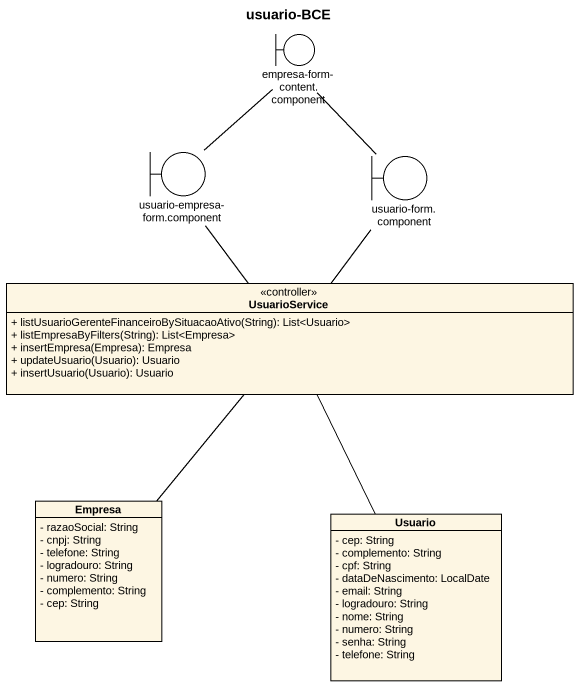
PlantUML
@startuml
title usuario-BCE
allowmixing
hide circle
hide empty members
skinparam classAttributeIconSize 0
boundary "empresa-form-content.component" as empresa_form_content
boundary "usuario-empresa-form.component" as usuario_empresa_form
boundary "usuario-form.component" as usuario_form_component
class UsuarioService <<controller>> {
  + listUsuarioGerenteFinanceiroBySituacaoAtivo(String): List<Usuario>
  + listEmpresaByFilters(String): List<Empresa>
  + insertEmpresa(Empresa): Empresa
  + updateUsuario(Usuario): Usuario
  + insertUsuario(Usuario): Usuario
}
class Empresa {
  - razaoSocial: String
  - cnpj: String
  - telefone: String
  - logradouro: String
  - numero: String
  - complemento: String
  - cep: String
}
class Usuario {
  - cep: String
  - complemento: String
  - cpf: String
  - dataDeNascimento: LocalDate
  - email: String
  - logradouro: String
  - nome: String
  - numero: String
  - senha: String
  - telefone: String
}
usuario_empresa_form -up- empresa_form_content
usuario_form_component -up- empresa_form_content
UsuarioService -up- usuario_empresa_form
UsuarioService -up- usuario_form_component
Empresa -up- UsuarioService
Usuario -up- UsuarioService
@enduml
